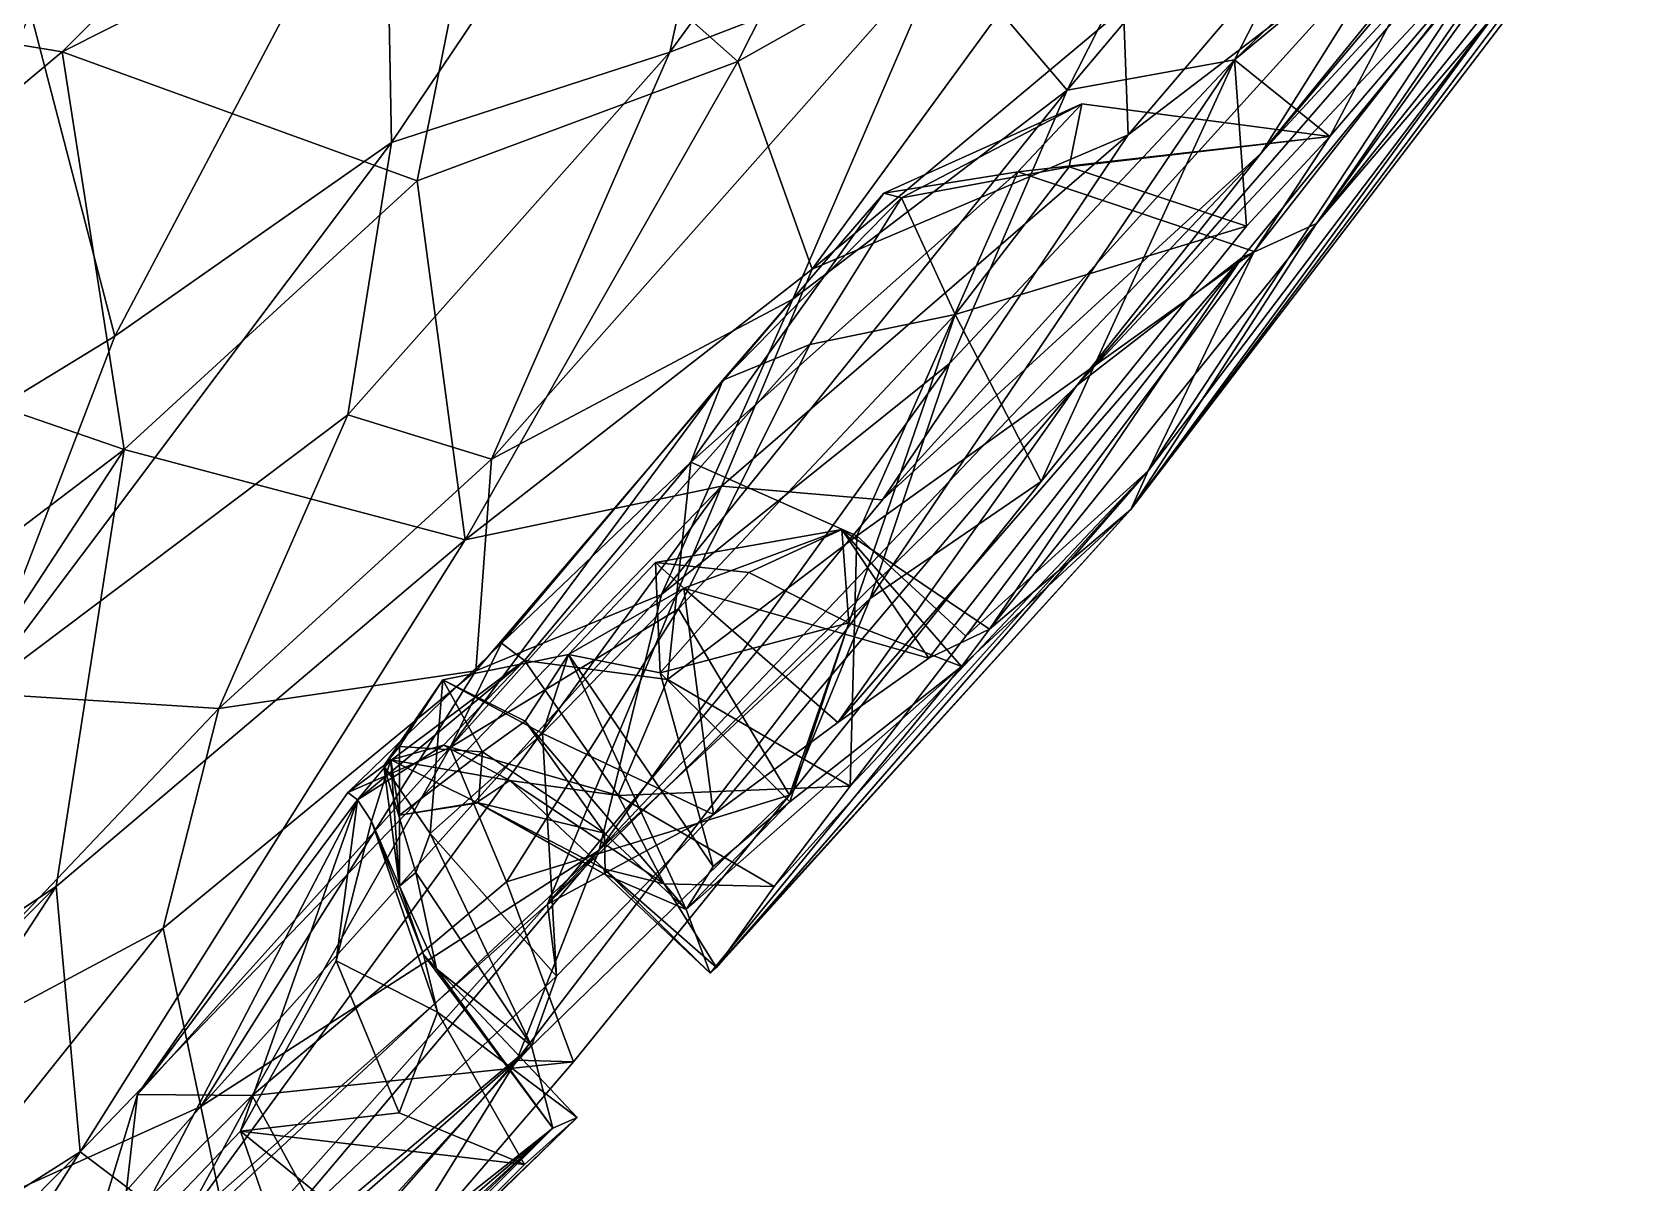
# Model space of a CAD drawing. Header units: metres. Extents: x -887 to 648, y -818 to 707.
# Drawn here: x 364.6 to 525.6, y -653.4 to -537.9 of the extents above; entities that cross this region are included whole.
import ezdxf

# ---------------------------------------------------------------- set-up
doc = ezdxf.new("R2010")
doc.units = ezdxf.units.M

msp = doc.modelspace()

# ---------------------------------------------------------------- linework, layer by layer
at = {"layer": '10k-small'}
for points in [[(439.06, -491.97, 540.99), (428.68, -539.89, 512.62), (470.1, -483.13, 504.92)], [(428.68, -539.89, 512.62), (456.31, -529.28, 480.3), (470.1, -483.13, 504.92)], [(400.11, -516.9, 567.43), (400.71, -548.98, 540.77), (439.06, -491.97, 540.99)], [(439.06, -491.97, 540.99), (400.71, -548.98, 540.77), (428.68, -539.89, 512.62)], [(487.53, -506.46, 445.02), (468.59, -543.73, 432.62), (507.47, -497.59, 403.73)], [(468.59, -543.73, 432.62), (485.41, -540.66, 386.25), (507.47, -497.59, 403.73)], [(507.47, -497.59, 403.73), (485.41, -540.66, 386.25), (512.15, -514.9, 342.27)], [(488.1, -550.03, -3.28), (525.64, -504, -16.2), (520.71, -511.38, -8.23)], [(488.1, -550.03, -3.28), (502.67, -526.82, -40.95), (525.64, -504, -16.2)], [(456.31, -529.28, 480.3), (468.59, -543.73, 432.62), (487.53, -506.46, 445.02)], [(474.73, -548.19, -93.15), (474.24, -535.51, -146.22), (510.84, -505.98, -111.98)], [(502.67, -526.82, -40.95), (474.73, -548.19, -93.15), (510.84, -505.98, -111.98)], [(516.62, -519.17, 11.29), (488.1, -550.03, -3.28), (520.71, -511.38, -8.23)], [(392.33, -515.27, -387.17), (367.64, -539.88, -373.28), (339.22, -535.18, -427.6)], [(410.19, -518.4, -346.61), (367.64, -539.88, -373.28), (392.33, -515.27, -387.17)], [(448.95, -514.29, -272.28), (435.5, -540.85, -233.47), (410.19, -518.4, -346.61)], [(474.06, -519.14, -197.48), (435.5, -540.85, -233.47), (448.95, -514.29, -272.28)], [(485.41, -540.66, 386.25), (509.79, -520.43, 336.67), (512.15, -514.9, 342.27)], [(372.91, -568.42, 554.57), (400.11, -516.9, 567.43), (364.46, -535.89, 588.02)], [(400.11, -516.9, 567.43), (372.91, -568.42, 554.57), (400.71, -548.98, 540.77)], [(410.19, -518.4, -346.61), (403.29, -552.83, -270.24), (367.64, -539.88, -373.28)], [(435.5, -540.85, -233.47), (403.29, -552.83, -270.24), (410.19, -518.4, -346.61)], [(493.66, -557.12, 98.81), (522.42, -517.07, 54.06), (521.29, -522.58, 94.44)], [(493.66, -557.12, 98.81), (518.44, -521.11, 42.6), (522.42, -517.07, 54.06)], [(474.06, -519.14, -197.48), (442.98, -561.68, -154.24), (435.5, -540.85, -233.47)], [(474.24, -535.51, -146.22), (442.98, -561.68, -154.24), (474.06, -519.14, -197.48)], [(518.44, -521.11, 42.6), (469.57, -573.36, 23.63), (516.62, -519.17, 11.29)], [(469.57, -573.36, 23.63), (488.1, -550.03, -3.28), (516.62, -519.17, 11.29)], [(486.17, -560.51, 52.7), (469.57, -573.36, 23.63), (518.44, -521.11, 42.6)], [(485.41, -540.66, 386.25), (494.99, -548.37, 317.18), (509.79, -520.43, 336.67)], [(493.66, -557.12, 98.81), (486.17, -560.51, 52.7), (518.44, -521.11, 42.6)], [(509.79, -520.43, 336.67), (494.99, -548.37, 317.18), (512.22, -528.17, 288.93)], [(518.94, -527.41, 118.18), (493.66, -557.12, 98.81), (521.29, -522.58, 94.44)], [(450.05, -584.84, -28.47), (474.73, -548.19, -93.15), (502.67, -526.82, -40.95)], [(488.1, -550.03, -3.28), (450.05, -584.84, -28.47), (502.67, -526.82, -40.95)], [(474.98, -585.81, 189.28), (493.66, -557.12, 98.81), (518.94, -527.41, 118.18)], [(474.98, -585.81, 189.28), (518.94, -527.41, 118.18), (516.48, -531.54, 160.81)], [(487.39, -559.93, 310.36), (476.74, -581.95, 251.87), (512.22, -528.17, 288.93)], [(512.22, -528.17, 288.93), (476.74, -581.95, 251.87), (513.65, -533.24, 228.65)], [(494.99, -548.37, 317.18), (487.39, -559.93, 310.36), (512.22, -528.17, 288.93)], [(410.77, -580.78, 493.38), (441.03, -564.7, 461.12), (456.31, -529.28, 480.3)], [(428.68, -539.89, 512.62), (410.77, -580.78, 493.38), (456.31, -529.28, 480.3)], [(456.31, -529.28, 480.3), (441.03, -564.7, 461.12), (468.59, -543.73, 432.62)], [(513.65, -533.24, 228.65), (474.98, -585.81, 189.28), (516.48, -531.54, 160.81)], [(476.74, -581.95, 251.87), (474.98, -585.81, 189.28), (513.65, -533.24, 228.65)], [(367.64, -539.88, -373.28), (335.57, -566.62, -355.61), (339.22, -535.18, -427.6)], [(342.92, -586.73, 567.97), (372.91, -568.42, 554.57), (364.46, -535.89, 588.02)], [(474.73, -548.19, -93.15), (442.98, -561.68, -154.24), (474.24, -535.51, -146.22)], [(373.85, -579.8, -251.96), (335.57, -566.62, -355.61), (367.64, -539.88, -373.28)], [(403.29, -552.83, -270.24), (373.85, -579.8, -251.96), (367.64, -539.88, -373.28)], [(400.71, -548.98, 540.77), (396.33, -576.32, 519.4), (428.68, -539.89, 512.62)], [(396.33, -576.32, 519.4), (410.77, -580.78, 493.38), (428.68, -539.89, 512.62)], [(435.5, -540.85, -233.47), (408.13, -588.87, -158.59), (403.29, -552.83, -270.24)], [(442.98, -561.68, -154.24), (408.13, -588.87, -158.59), (435.5, -540.85, -233.47)], [(485.41, -540.66, 386.25), (448.82, -594.75, 373.61), (465.99, -583.02, 332.27)], [(456.79, -571.17, 409.26), (448.82, -594.75, 373.61), (485.41, -540.66, 386.25)], [(468.59, -543.73, 432.62), (456.79, -571.17, 409.26), (485.41, -540.66, 386.25)], [(485.41, -540.66, 386.25), (465.99, -583.02, 332.27), (486.61, -557.36, 327.13)], [(485.41, -540.66, 386.25), (486.61, -557.36, 327.13), (494.99, -548.37, 317.18)], [(427.83, -594.35, 439.65), (456.79, -571.17, 409.26), (468.59, -543.73, 432.62)], [(441.03, -564.7, 461.12), (427.83, -594.35, 439.65), (468.59, -543.73, 432.62)], [(470.06, -545.09, 322.62), (451.94, -554.52, 329.8), (450.17, -554.07, 320.98)], [(470.06, -545.09, 322.62), (450.17, -554.07, 320.98), (463.65, -551.91, 312.86)], [(470.06, -545.09, 322.62), (468.81, -551.42, 330.5), (451.94, -554.52, 329.8)], [(494.99, -548.37, 317.18), (470.06, -545.09, 322.62), (463.65, -551.91, 312.86)], [(494.99, -548.37, 317.18), (468.81, -551.42, 330.5), (470.06, -545.09, 322.62)], [(400.71, -548.98, 540.77), (359.16, -604.26, 535.53), (396.33, -576.32, 519.4)], [(372.91, -568.42, 554.57), (359.16, -604.26, 535.53), (400.71, -548.98, 540.77)], [(474.73, -548.19, -93.15), (450.05, -584.84, -28.47), (433.87, -583.46, -102.59)], [(474.73, -548.19, -93.15), (433.87, -583.46, -102.59), (442.98, -561.68, -154.24)], [(487.39, -559.93, 310.36), (494.99, -548.37, 317.18), (463.65, -551.91, 312.86)], [(486.61, -557.36, 327.13), (468.81, -551.42, 330.5), (494.99, -548.37, 317.18)], [(416.4, -625.44, 18.47), (450.05, -584.84, -28.47), (488.1, -550.03, -3.28)], [(488.1, -550.03, -3.28), (469.57, -573.36, 23.63), (416.4, -625.44, 18.47)], [(447.46, -588.45, 303.44), (463.65, -551.91, 312.86), (430.79, -581.08, 308.77)], [(430.79, -581.08, 308.77), (463.65, -551.91, 312.86), (450.17, -554.07, 320.98)], [(447.46, -588.45, 303.44), (487.39, -559.93, 310.36), (463.65, -551.91, 312.86)], [(457.34, -566.23, 335.41), (451.94, -554.52, 329.8), (468.81, -551.42, 330.5)], [(457.34, -566.23, 335.41), (468.81, -551.42, 330.5), (486.61, -557.36, 327.13)], [(408.13, -588.87, -158.59), (373.85, -579.8, -251.96), (403.29, -552.83, -270.24)], [(434.01, -572.82, 322.74), (430.79, -581.08, 308.77), (450.17, -554.07, 320.98)], [(451.94, -554.52, 329.8), (434.01, -572.82, 322.74), (450.17, -554.07, 320.98)], [(442.73, -569.25, 331.5), (434.01, -572.82, 322.74), (451.94, -554.52, 329.8)], [(442.73, -569.25, 331.5), (451.94, -554.52, 329.8), (457.34, -566.23, 335.41)], [(474.98, -585.81, 189.28), (460.79, -597.83, 130.3), (493.66, -557.12, 98.81)], [(460.79, -597.83, 130.3), (486.17, -560.51, 52.7), (493.66, -557.12, 98.81)], [(465.99, -583.02, 332.27), (457.34, -566.23, 335.41), (486.61, -557.36, 327.13)], [(458.43, -598.52, 301.06), (487.39, -559.93, 310.36), (447.46, -588.45, 303.44)], [(487.39, -559.93, 310.36), (458.43, -598.52, 301.06), (476.74, -581.95, 251.87)], [(442.98, -561.68, -154.24), (433.87, -583.46, -102.59), (408.13, -588.87, -158.59)], [(445.56, -607.19, 73.63), (469.57, -573.36, 23.63), (486.17, -560.51, 52.7)], [(454.71, -600.73, 97.01), (445.56, -607.19, 73.63), (486.17, -560.51, 52.7)], [(460.79, -597.83, 130.3), (454.71, -600.73, 97.01), (486.17, -560.51, 52.7)], [(410.77, -580.78, 493.38), (409.2, -602, 465.34), (441.03, -564.7, 461.12)], [(409.2, -602, 465.34), (427.83, -594.35, 439.65), (441.03, -564.7, 461.12)], [(373.85, -579.8, -251.96), (345.87, -601.05, -242.26), (335.57, -566.62, -355.61)], [(440.71, -614.51, 328.14), (429.56, -595.79, 327.88), (457.34, -566.23, 335.41)], [(429.56, -595.79, 327.88), (442.73, -569.25, 331.5), (457.34, -566.23, 335.41)], [(440.71, -614.51, 328.14), (457.34, -566.23, 335.41), (465.99, -583.02, 332.27)], [(342.92, -586.73, 567.97), (359.16, -604.26, 535.53), (372.91, -568.42, 554.57)], [(406.61, -609.73, 310.88), (442.73, -569.25, 331.5), (429.56, -595.79, 327.88)], [(442.73, -569.25, 331.5), (406.61, -609.73, 310.88), (434.01, -572.82, 322.74)], [(427.83, -594.35, 439.65), (421.58, -620.02, 398.47), (456.79, -571.17, 409.26)], [(456.79, -571.17, 409.26), (421.58, -620.02, 398.47), (448.82, -594.75, 373.61)], [(434.01, -572.82, 322.74), (406.61, -609.73, 310.88), (411.78, -599.24, 305.65)], [(434.01, -572.82, 322.74), (411.78, -599.24, 305.65), (430.79, -581.08, 308.77)], [(433.06, -616.43, 54.44), (416.4, -625.44, 18.47), (469.57, -573.36, 23.63)], [(445.56, -607.19, 73.63), (433.06, -616.43, 54.44), (469.57, -573.36, 23.63)], [(359.16, -604.26, 535.53), (383.36, -605.79, 502.63), (396.33, -576.32, 519.4)], [(396.33, -576.32, 519.4), (383.36, -605.79, 502.63), (410.77, -580.78, 493.38)], [(373.85, -579.8, -251.96), (328.36, -649.38, -142.45), (345.87, -601.05, -242.26)], [(373.85, -579.8, -251.96), (367.03, -623.68, -142.17), (328.36, -649.38, -142.45)], [(408.13, -588.87, -158.59), (367.03, -623.68, -142.17), (373.85, -579.8, -251.96)], [(383.36, -605.79, 502.63), (409.2, -602, 465.34), (410.77, -580.78, 493.38)], [(430.79, -581.08, 308.77), (411.78, -599.24, 305.65), (414.07, -600.98, 294.17)], [(428.43, -602.88, 293.71), (430.79, -581.08, 308.77), (414.07, -600.98, 294.17)], [(428.43, -602.88, 293.71), (447.46, -588.45, 303.44), (430.79, -581.08, 308.77)], [(439.17, -623.66, 279.14), (433.38, -631.8, 254.5), (476.74, -581.95, 251.87)], [(433.38, -631.8, 254.5), (474.98, -585.81, 189.28), (476.74, -581.95, 251.87)], [(446.78, -613.59, 290.62), (439.17, -623.66, 279.14), (476.74, -581.95, 251.87)], [(458.43, -598.52, 301.06), (446.78, -613.59, 290.62), (476.74, -581.95, 251.87)], [(433.87, -583.46, -102.59), (369.45, -650.32, -48.28), (408.13, -588.87, -158.59)], [(433.87, -583.46, -102.59), (379.53, -657.94, 16.84), (369.45, -650.32, -48.28)], [(433.87, -583.46, -102.59), (416.4, -625.44, 18.47), (379.53, -657.94, 16.84)], [(450.05, -584.84, -28.47), (416.4, -625.44, 18.47), (433.87, -583.46, -102.59)], [(448.82, -594.75, 373.61), (440.71, -614.51, 328.14), (465.99, -583.02, 332.27)], [(432.74, -632.37, 191.73), (457.97, -601.59, 140.76), (474.98, -585.81, 189.28)], [(433.38, -631.8, 254.5), (432.74, -632.37, 191.73), (474.98, -585.81, 189.28)], [(474.98, -585.81, 189.28), (457.97, -601.59, 140.76), (460.79, -597.83, 130.3)], [(408.13, -588.87, -158.59), (369.45, -650.32, -48.28), (367.03, -623.68, -142.17)], [(445.97, -587.81, 125.49), (436.62, -592.16, 119.6), (427.25, -591.15, 95.83)], [(445.97, -587.81, 125.49), (427.25, -591.15, 95.83), (430.09, -593.72, 79.96)], [(446.78, -613.59, 290.62), (447.46, -588.45, 303.44), (428.43, -602.88, 293.71)], [(454.71, -600.73, 97.01), (445.97, -587.81, 125.49), (430.09, -593.72, 79.96)], [(446.67, -597.19, 133.6), (436.62, -592.16, 119.6), (445.97, -587.81, 125.49)], [(460.79, -597.83, 130.3), (445.97, -587.81, 125.49), (454.71, -600.73, 97.01)], [(457.97, -601.59, 140.76), (446.67, -597.19, 133.6), (445.97, -587.81, 125.49)], [(460.79, -597.83, 130.3), (457.97, -601.59, 140.76), (445.97, -587.81, 125.49)], [(446.78, -613.59, 290.62), (458.43, -598.52, 301.06), (447.46, -588.45, 303.44)], [(430.09, -593.72, 79.96), (427.25, -591.15, 95.83), (418.48, -600.37, 84.55)], [(427.25, -591.15, 95.83), (427.71, -602.22, 94.95), (418.48, -600.37, 84.55)], [(436.62, -592.16, 119.6), (427.71, -602.22, 94.95), (427.25, -591.15, 95.83)], [(446.67, -597.19, 133.6), (427.71, -602.22, 94.95), (436.62, -592.16, 119.6)], [(433.06, -616.43, 54.44), (430.09, -593.72, 79.96), (415.88, -608.31, 58.38)], [(430.09, -593.72, 79.96), (418.48, -600.37, 84.55), (415.88, -608.31, 58.38)], [(445.56, -607.19, 73.63), (430.09, -593.72, 79.96), (433.06, -616.43, 54.44)], [(454.71, -600.73, 97.01), (430.09, -593.72, 79.96), (445.56, -607.19, 73.63)], [(381.57, -645.77, 440.53), (421.58, -620.02, 398.47), (427.83, -594.35, 439.65)], [(409.2, -602, 465.34), (381.57, -645.77, 440.53), (427.83, -594.35, 439.65)], [(412.28, -623.19, 314.59), (406.61, -609.73, 310.88), (429.56, -595.79, 327.88)], [(412.28, -623.19, 314.59), (429.56, -595.79, 327.88), (440.71, -614.51, 328.14)], [(448.82, -594.75, 373.61), (413.3, -641.1, 351.46), (440.71, -614.51, 328.14)], [(421.58, -620.02, 398.47), (413.3, -641.1, 351.46), (448.82, -594.75, 373.61)], [(446.67, -597.19, 133.6), (440.72, -615.17, 96.8), (427.71, -602.22, 94.95)], [(457.97, -601.59, 140.76), (440.72, -615.17, 96.8), (446.67, -597.19, 133.6)], [(414.07, -600.98, 294.17), (411.78, -599.24, 305.65), (396.34, -614.22, 289.42)], [(406.61, -609.73, 310.88), (396.34, -614.22, 289.42), (411.78, -599.24, 305.65)], [(418.48, -600.37, 84.55), (405.86, -602.93, 73.17), (415.88, -608.31, 58.38)], [(418.48, -600.37, 84.55), (414.13, -607.07, 87.7), (405.86, -602.93, 73.17)], [(430.32, -625.98, 98.15), (414.13, -607.07, 87.7), (418.48, -600.37, 84.55)], [(430.32, -625.98, 98.15), (418.48, -600.37, 84.55), (433.04, -621.66, 88.89)], [(427.71, -602.22, 94.95), (433.04, -621.66, 88.89), (418.48, -600.37, 84.55)], [(377.78, -627.84, 479.57), (381.57, -645.77, 440.53), (409.2, -602, 465.34)], [(383.36, -605.79, 502.63), (377.78, -627.84, 479.57), (409.2, -602, 465.34)], [(414.07, -600.98, 294.17), (396.34, -614.22, 289.42), (397.3, -614.98, 281.2)], [(414.07, -600.98, 294.17), (397.3, -614.98, 281.2), (405.93, -609.47, 274.18)], [(423.49, -614.52, 276.6), (414.07, -600.98, 294.17), (405.93, -609.47, 274.18)], [(428.43, -602.88, 293.71), (414.07, -600.98, 294.17), (423.49, -614.52, 276.6)], [(433.04, -621.66, 88.89), (427.71, -602.22, 94.95), (440.72, -615.17, 96.8)], [(432.74, -632.37, 191.73), (430.32, -625.98, 98.15), (457.97, -601.59, 140.76)], [(457.97, -601.59, 140.76), (430.32, -625.98, 98.15), (440.72, -615.17, 96.8)], [(399.96, -611.54, 78.43), (404.6, -618.34, 64.89), (405.86, -602.93, 73.17)], [(401.53, -609.61, 104.49), (399.96, -611.54, 78.43), (405.86, -602.93, 73.17)], [(409.87, -610.14, 99.27), (401.53, -609.61, 104.49), (405.86, -602.93, 73.17)], [(405.86, -602.93, 73.17), (404.6, -618.34, 64.89), (415.88, -608.31, 58.38)], [(414.13, -607.07, 87.7), (409.87, -610.14, 99.27), (405.86, -602.93, 73.17)], [(446.78, -613.59, 290.62), (428.43, -602.88, 293.71), (423.49, -614.52, 276.6)], [(359.16, -604.26, 535.53), (346.62, -644.46, 500.57), (383.36, -605.79, 502.63)], [(383.36, -605.79, 502.63), (346.62, -644.46, 500.57), (377.78, -627.84, 479.57)], [(422.11, -618.33, 103.59), (409.87, -610.14, 99.27), (414.13, -607.07, 87.7)], [(422.11, -618.33, 103.59), (414.13, -607.07, 87.7), (430.32, -625.98, 98.15)], [(417.3, -632.68, 62.62), (415.88, -608.31, 58.38), (404.6, -618.34, 64.89)], [(417.3, -632.68, 62.62), (433.06, -616.43, 54.44), (415.88, -608.31, 58.38)], [(406.61, -609.73, 310.88), (375.18, -644.54, 275.15), (396.34, -614.22, 289.42)], [(406.61, -609.73, 310.88), (386.7, -644.64, 291.29), (375.18, -644.54, 275.15)], [(386.7, -644.64, 291.29), (406.61, -609.73, 310.88), (412.28, -623.19, 314.59)], [(405.93, -609.47, 274.18), (397.3, -614.98, 281.2), (400.64, -610.96, 255.19)], [(401.52, -623.62, 177.99), (399.96, -611.54, 78.43), (401.53, -609.61, 104.49)], [(412.61, -613.02, 262.03), (405.93, -609.47, 274.18), (400.64, -610.96, 255.19)], [(401.52, -623.62, 177.99), (401.53, -609.61, 104.49), (401.52, -616.52, 177.71)], [(409.87, -610.14, 99.27), (401.52, -616.52, 177.71), (401.53, -609.61, 104.49)], [(409.87, -610.14, 99.27), (409.44, -615.28, 158.17), (401.52, -616.52, 177.71)], [(423.49, -614.52, 276.6), (405.93, -609.47, 274.18), (412.61, -613.02, 262.03)], [(422.11, -618.33, 103.59), (409.44, -615.28, 158.17), (409.87, -610.14, 99.27)], [(397.3, -614.98, 281.2), (398.7, -617.12, 261.65), (400.64, -610.96, 255.19)], [(398.7, -617.12, 261.65), (401.52, -623.62, 177.99), (400.64, -610.96, 255.19)], [(401.52, -623.62, 177.99), (403.15, -622.25, 83.86), (399.96, -611.54, 78.43)], [(403.15, -622.25, 83.86), (404.6, -618.34, 64.89), (399.96, -611.54, 78.43)], [(400.64, -610.96, 255.19), (401.52, -623.62, 177.99), (401.52, -616.52, 177.71)], [(412.61, -613.02, 262.03), (400.64, -610.96, 255.19), (409.29, -615.24, 209.1)], [(409.29, -615.24, 209.1), (400.64, -610.96, 255.19), (401.52, -616.52, 177.71)], [(422.06, -621.9, 232.66), (412.61, -613.02, 262.03), (409.29, -615.24, 209.1)], [(428.11, -623.4, 263.07), (412.61, -613.02, 262.03), (422.06, -621.9, 232.66)], [(428.11, -623.4, 263.07), (423.49, -614.52, 276.6), (412.61, -613.02, 262.03)], [(397.3, -614.98, 281.2), (375.18, -644.54, 275.15), (373.29, -661.1, 256.29)], [(373.29, -661.1, 256.29), (385.56, -648.24, 263.31), (397.3, -614.98, 281.2)], [(396.34, -614.22, 289.42), (375.18, -644.54, 275.15), (397.3, -614.98, 281.2)], [(385.56, -648.24, 263.31), (395.17, -631.14, 269.65), (397.3, -614.98, 281.2)], [(397.3, -614.98, 281.2), (395.17, -631.14, 269.65), (398.7, -617.12, 261.65)], [(419, -641.28, 313.69), (412.28, -623.19, 314.59), (440.71, -614.51, 328.14)], [(413.3, -641.1, 351.46), (419, -641.28, 313.69), (440.71, -614.51, 328.14)], [(439.17, -623.66, 279.14), (446.78, -613.59, 290.62), (423.49, -614.52, 276.6)], [(439.17, -623.66, 279.14), (423.49, -614.52, 276.6), (428.11, -623.4, 263.07)], [(409.44, -615.28, 158.17), (409.29, -615.24, 209.1), (401.52, -616.52, 177.71)], [(422.17, -622.46, 155.75), (422.06, -621.9, 232.66), (409.29, -615.24, 209.1)], [(422.17, -622.46, 155.75), (409.29, -615.24, 209.1), (409.44, -615.28, 158.17)], [(422.17, -622.46, 155.75), (409.44, -615.28, 158.17), (422.11, -618.33, 103.59)], [(433.06, -616.43, 54.44), (417.3, -632.68, 62.62), (416.4, -625.44, 18.47)], [(430.32, -625.98, 98.15), (433.04, -621.66, 88.89), (440.72, -615.17, 96.8)], [(395.17, -631.14, 269.65), (405.35, -636.28, 261.01), (398.7, -617.12, 261.65)], [(398.7, -617.12, 261.65), (403.93, -630.5, 247.26), (401.52, -623.62, 177.99)], [(398.7, -617.12, 261.65), (405.35, -636.28, 261.01), (403.93, -630.5, 247.26)], [(414.78, -639.67, 90.17), (404.6, -618.34, 64.89), (403.15, -622.25, 83.86)], [(414.78, -639.67, 90.17), (417.3, -632.68, 62.62), (404.6, -618.34, 64.89)], [(430.32, -625.98, 98.15), (422.17, -622.46, 155.75), (422.11, -618.33, 103.59)], [(421.58, -620.02, 398.47), (376.26, -673.59, 375.47), (413.3, -641.1, 351.46)], [(383.61, -655.45, 411.06), (376.26, -673.59, 375.47), (421.58, -620.02, 398.47)], [(381.57, -645.77, 440.53), (383.61, -655.45, 411.06), (421.58, -620.02, 398.47)], [(386.7, -644.64, 291.29), (412.28, -623.19, 314.59), (419, -641.28, 313.69)], [(401.52, -623.62, 177.99), (405.24, -631.92, 160.24), (403.15, -622.25, 83.86)], [(405.24, -631.92, 160.24), (414.78, -639.67, 90.17), (403.15, -622.25, 83.86)], [(432.74, -632.37, 191.73), (422.06, -621.9, 232.66), (422.17, -622.46, 155.75)], [(433.38, -631.8, 254.5), (422.06, -621.9, 232.66), (432.74, -632.37, 191.73)], [(428.11, -623.4, 263.07), (422.06, -621.9, 232.66), (433.38, -631.8, 254.5)], [(432.74, -632.37, 191.73), (422.17, -622.46, 155.75), (430.32, -625.98, 98.15)], [(367.03, -623.68, -142.17), (335.53, -671.83, -60.42), (304.82, -685.83, -80.13)], [(367.03, -623.68, -142.17), (304.82, -685.83, -80.13), (328.36, -649.38, -142.45)], [(369.45, -650.32, -48.28), (335.53, -671.83, -60.42), (367.03, -623.68, -142.17)], [(403.93, -630.5, 247.26), (405.24, -631.92, 160.24), (401.52, -623.62, 177.99)], [(439.17, -623.66, 279.14), (428.11, -623.4, 263.07), (433.38, -631.8, 254.5)], [(417.3, -632.68, 62.62), (370.85, -676.57, 73.81), (416.4, -625.44, 18.47)], [(416.4, -625.44, 18.47), (370.85, -676.57, 73.81), (379.53, -657.94, 16.84)], [(377.78, -627.84, 479.57), (346.62, -644.46, 500.57), (353.19, -658.59, 468.16)], [(381.57, -645.77, 440.53), (377.78, -627.84, 479.57), (353.19, -658.59, 468.16)], [(385.56, -648.24, 263.31), (401.49, -646.41, 265.76), (395.17, -631.14, 269.65)], [(401.49, -646.41, 265.76), (405.35, -636.28, 261.01), (395.17, -631.14, 269.65)], [(403.93, -630.5, 247.26), (416.93, -647.93, 174.68), (405.24, -631.92, 160.24)], [(419.38, -646.87, 251.34), (416.93, -647.93, 174.68), (403.93, -630.5, 247.26)], [(419.38, -646.87, 251.34), (403.93, -630.5, 247.26), (405.35, -636.28, 261.01)], [(417.3, -632.68, 62.62), (414.78, -639.67, 90.17), (370.85, -676.57, 73.81)], [(416.93, -647.93, 174.68), (414.78, -639.67, 90.17), (405.24, -631.92, 160.24)], [(414.09, -651.58, 264.38), (405.35, -636.28, 261.01), (401.49, -646.41, 265.76)], [(414.09, -651.58, 264.38), (419.38, -646.87, 251.34), (405.35, -636.28, 261.01)], [(414.78, -639.67, 90.17), (381.71, -675.78, 131.5), (370.85, -676.57, 73.81)], [(416.93, -647.93, 174.68), (381.71, -675.78, 131.5), (414.78, -639.67, 90.17)], [(376.26, -673.59, 375.47), (385.37, -672.8, 333.28), (413.3, -641.1, 351.46)], [(413.3, -641.1, 351.46), (385.37, -672.8, 333.28), (398.13, -665.54, 291.07)], [(398.13, -665.54, 291.07), (386.7, -644.64, 291.29), (419, -641.28, 313.69)], [(419, -641.28, 313.69), (413.3, -641.1, 351.46), (398.13, -665.54, 291.07)], [(386.7, -644.64, 291.29), (370.17, -661.12, 267.31), (375.18, -644.54, 275.15)], [(375.18, -644.54, 275.15), (370.17, -661.12, 267.31), (373.29, -661.1, 256.29)], [(386.7, -644.64, 291.29), (375.89, -664.56, 274.8), (370.17, -661.12, 267.31)], [(398.13, -665.54, 291.07), (375.89, -664.56, 274.8), (386.7, -644.64, 291.29)], [(381.57, -645.77, 440.53), (353.19, -658.59, 468.16), (342.83, -689.53, 421.88)], [(383.61, -655.45, 411.06), (381.57, -645.77, 440.53), (342.83, -689.53, 421.88)], [(419.38, -646.87, 251.34), (377.15, -687.79, 249.44), (416.93, -647.93, 174.68)], [(419.38, -646.87, 251.34), (393.68, -671.83, 254.53), (377.15, -687.79, 249.44)], [(414.09, -651.58, 264.38), (401.49, -646.41, 265.76), (385.56, -648.24, 263.31)], [(419.38, -646.87, 251.34), (403.08, -662.51, 262.14), (393.68, -671.83, 254.53)], [(419.38, -646.87, 251.34), (414.09, -651.58, 264.38), (403.08, -662.51, 262.14)], [(416.93, -647.93, 174.68), (358.67, -701.36, 175.7), (354.18, -701.42, 142)], [(416.93, -647.93, 174.68), (354.18, -701.42, 142), (381.71, -675.78, 131.5)], [(416.93, -647.93, 174.68), (377.15, -687.79, 249.44), (357.01, -704.85, 206.64)], [(416.93, -647.93, 174.68), (357.01, -704.85, 206.64), (358.67, -701.36, 175.7)], [(393.68, -671.83, 254.53), (385.56, -648.24, 263.31), (373.29, -661.1, 256.29)], [(403.08, -662.51, 262.14), (414.09, -651.58, 264.38), (385.56, -648.24, 263.31)], [(393.68, -671.83, 254.53), (403.08, -662.51, 262.14), (385.56, -648.24, 263.31)], [(369.45, -650.32, -48.28), (316.4, -703.53, 4.98), (335.53, -671.83, -60.42)], [(369.45, -650.32, -48.28), (346.52, -686.21, 23.38), (316.4, -703.53, 4.98)], [(379.53, -657.94, 16.84), (346.52, -686.21, 23.38), (369.45, -650.32, -48.28)]]:
    msp.add_3dface(points, dxfattribs=at)

doc.saveas('drawing.dxf')
